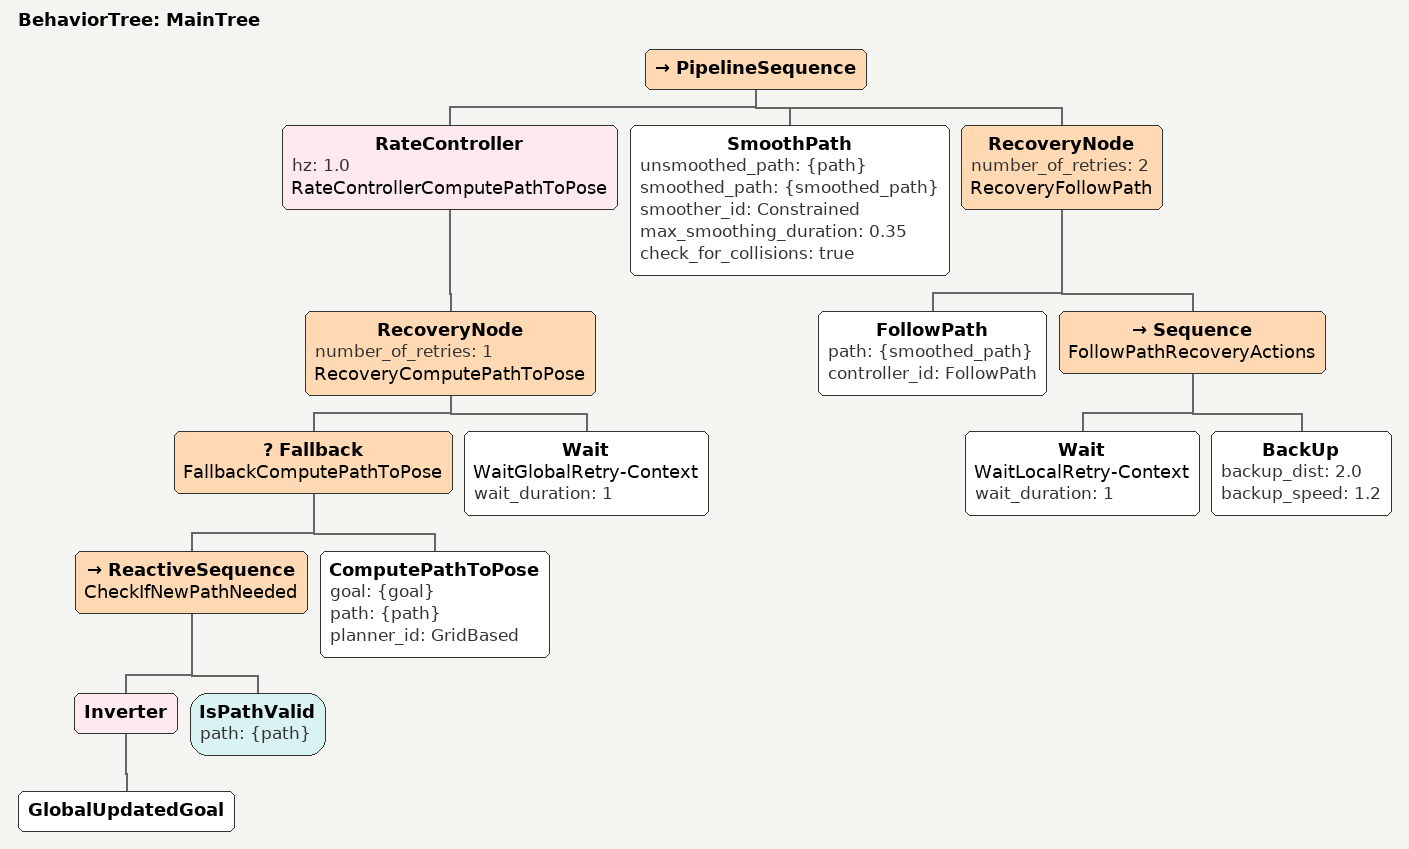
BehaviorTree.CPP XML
<root main_tree_to_execute="MainTree">
  <BehaviorTree ID="MainTree">
    <PipelineSequence>
      <RateController hz="1.0" name="RateControllerComputePathToPose">
        <RecoveryNode number_of_retries="1" name="RecoveryComputePathToPose">
          <Fallback name="FallbackComputePathToPose">
            <ReactiveSequence name="CheckIfNewPathNeeded">
              <Inverter>
                <GlobalUpdatedGoal />
              </Inverter>
              <IsPathValid path="{path}" />
            </ReactiveSequence>
            <ComputePathToPose goal="{goal}" path="{path}" planner_id="GridBased" />
          </Fallback>
          <Wait name="WaitGlobalRetry-Context" wait_duration="1" />
        </RecoveryNode>
      </RateController>
      <SmoothPath
        unsmoothed_path="{path}"
        smoothed_path="{smoothed_path}"
        smoother_id="Constrained"
        max_smoothing_duration="0.35"
        check_for_collisions="true" />
      <RecoveryNode number_of_retries="2" name="RecoveryFollowPath">
        <FollowPath path="{smoothed_path}" controller_id="FollowPath" />
        <Sequence name="FollowPathRecoveryActions">
          <Wait name="WaitLocalRetry-Context" wait_duration="1" />
          <BackUp backup_dist="2.0" backup_speed="1.2" />
        </Sequence>
      </RecoveryNode>
    </PipelineSequence>
  </BehaviorTree>
</root>
